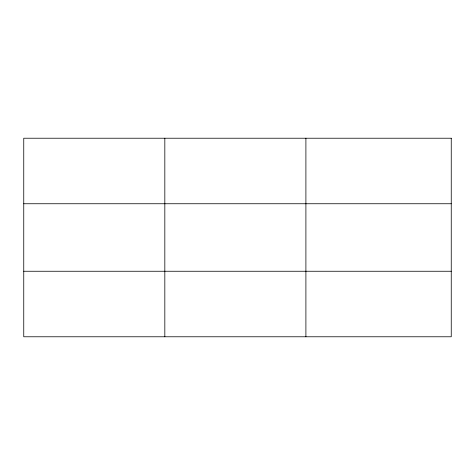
<?xml version="1.0" encoding="UTF-8"?>
<svg xmlns="http://www.w3.org/2000/svg" width="475" height="475" viewBox="0 0 475 475"><rect width="100%" height="100%" fill="white"/><g stroke="black" fill="none" stroke-linecap="round" stroke-linejoin="round"><path stroke-width="0.71" d="M164.825 138.225L164.825 336.775M305.9 138.225L305.9 336.775M23.75 203.745L451.25 203.745M23.75 271.255L451.25 271.255M451.25 138.225L451.25 336.775L23.75 336.775L23.75 138.225L451.25 138.225"/></g></svg>
